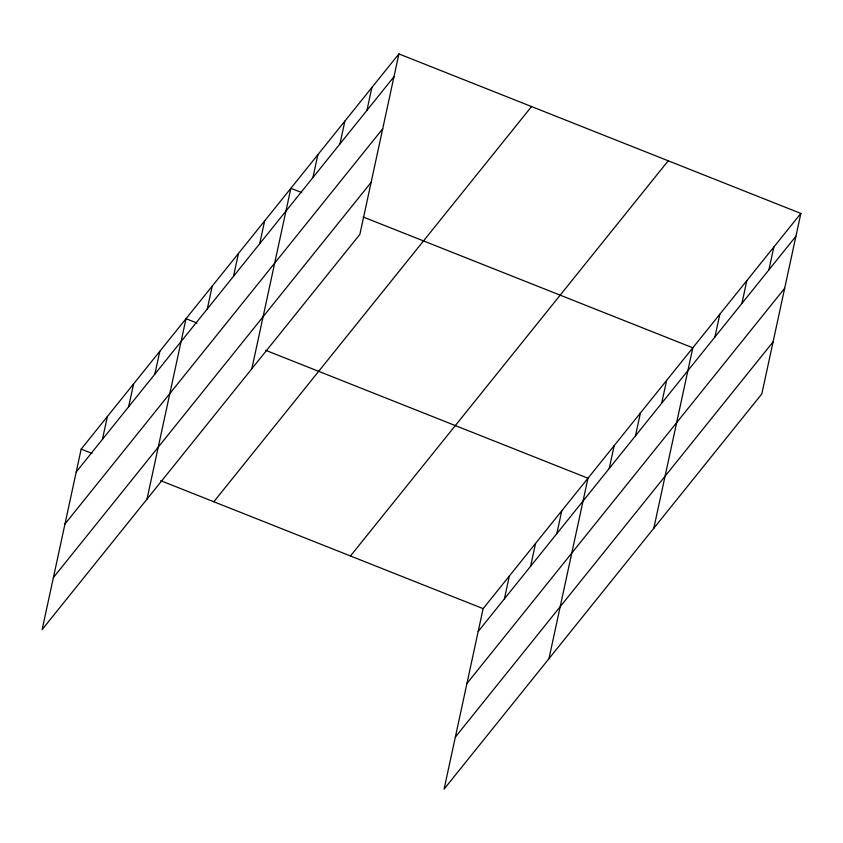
<?xml version="1.0" encoding="UTF-8"?>
<svg xmlns="http://www.w3.org/2000/svg" width="843" height="843" viewBox="0 0 843 843"><rect width="100%" height="100%" fill="white"/><g stroke="black" fill="none" stroke-linecap="round" stroke-linejoin="round"><path stroke-width="1.26" d="M398.897 53.91L81.17 449.108L42.15 629.563L359.877 234.365L398.897 53.91L800.85 213.437L761.83 393.892L444.103 789.09L483.123 608.635L800.85 213.437M102.435 439.351L107.377 416.505M128.652 406.748L133.594 383.902M154.87 374.134L159.801 351.299M146.998 499.151L186.018 318.696L196.872 323.006M207.294 308.928L212.225 286.093M233.5 276.325L238.443 253.49M259.718 243.722L264.649 220.887M251.846 368.739L290.867 188.284L301.72 192.583M312.932 177.525L317.874 154.691M339.94 143.932L344.882 121.097M366.947 110.349L371.889 87.503M504.399 598.867L509.33 576.032M530.605 566.264L535.547 543.429M556.823 533.661L561.765 510.816M548.962 658.668L587.971 478.213L265.608 350.277M609.247 468.455L614.189 445.61M635.464 435.852L640.395 413.007M661.671 403.249L666.613 380.404M653.81 528.255L692.82 347.801L363.217 216.999M714.896 337.052L719.827 314.207M741.903 303.459L746.835 280.624M768.9 269.865L773.842 247.031M76.228 471.954L393.955 76.755M64.985 523.967L382.711 128.768M53.394 577.55L371.12 182.351M213.816 501.754L531.543 106.555M350.477 555.99L668.204 160.792M478.181 631.47L795.908 236.272M466.938 683.483L784.664 288.285M455.357 737.077L773.084 341.879M81.17 449.108L92.013 453.418M160.75 480.7L483.123 608.635"/></g></svg>
